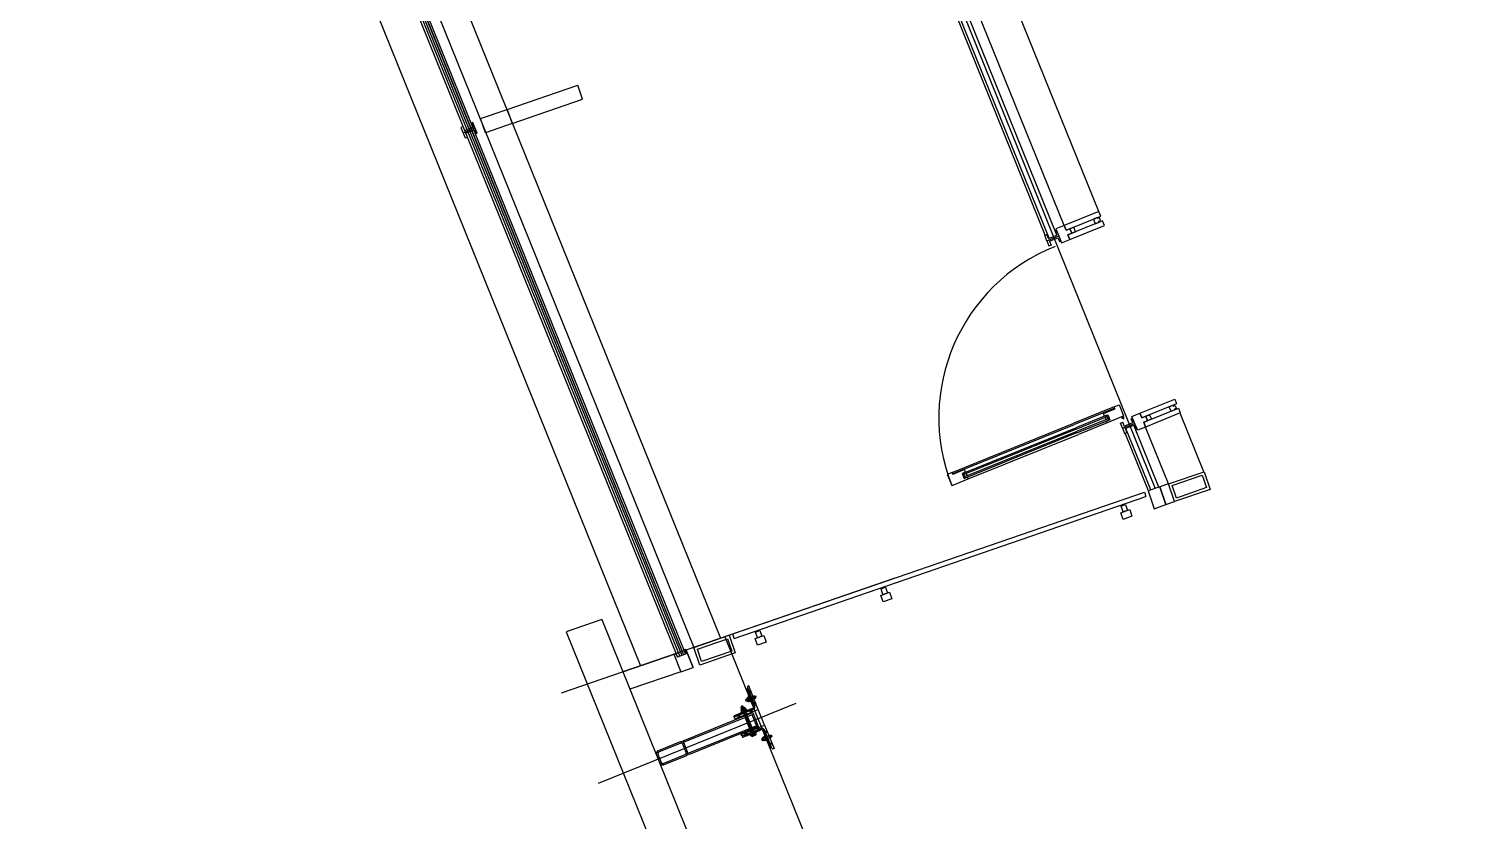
# Model space of a CAD drawing. Extents: x 809487 to 809680, y 818779 to 819225.
# Drawn here: x 809522.73 to 809530.39, y 818973.06 to 818977.3 of the extents above; entities that cross this region are included whole.
import ezdxf

# ---------------------------------------------------------------- set-up
doc = ezdxf.new("R2010")
doc.units = 0
for name, color, linetype in [('Default', 7, 'Continuous'), ('F-Alum', 7, 'Continuous'), ('F-Glazing', 7, 'Continuous'), ('Glass', 7, 'Continuous'), ('MAJ214__', 7, 'Continuous'), ('MAJ223__', 7, 'Continuous'), ('MAJ292_1', 7, 'Continuous'), ('MAJ292__', 7, 'Continuous'), ('MAJ314__scope', 7, 'Continuous'), ('MAJ315__', 7, 'Continuous'), ('MAJ318__', 7, 'Continuous'), ('MAJ322__', 7, 'Continuous'), ('MAJ325__', 7, 'Continuous'), ('MAJ421__', 7, 'Continuous'), ('MAJ520__', 7, 'Continuous'), ('WELDING', 7, 'Continuous')]:
    doc.layers.add(name, color=color, linetype=linetype)

# ---------------------------------------------------------------- blocks, each defined once
blk = doc.blocks.new('A$C62E2240C')
at = {"layer": 'MAJ223__'}
for p, q in [((-0.005, -0.01), (0.0181, -0.01)), ((0.005, -0.0058), (0.0135, -0.0058)), ((0.005, -0.0142), (0.0135, -0.0142)), ((0.0127, -0.005), (0.0127, -0.015))]:
    blk.add_line(p, q, dxfattribs=at)
blk.add_lwpolyline([(0, 0), (0.005, -0.005), (0.005, -0.015), (0, -0.02)], close=True, dxfattribs=at)
for points in [[(0, -0.0113), (0.0033, -0.0113), (0.0033, -0.0088), (0, -0.0088)], [(0.005, -0.005), (0.0127, -0.005), (0.0135, -0.0058), (0.0135, -0.0142), (0.0127, -0.015), (0.005, -0.015)]]:
    blk.add_lwpolyline(points, dxfattribs=at)
blk = doc.blocks.new('TM12NUT')
at = {"layer": 'Default'}
for p, q in [((0.0078, 0), (-0.0078, 0)), ((-0.0104, -0.0015), (-0.0104, -0.0085)), ((-0.0078, -0.01), (0.0078, -0.01)), ((-0.0052, -0.0085), (-0.0052, -0.0015)), ((0.0052, -0.0085), (0.0052, -0.0015)), ((0.0104, -0.0085), (0.0104, -0.0015))]:
    blk.add_line(p, q, dxfattribs=at)
for centre, radius, start, end in [((0, -0.0098), 0.00979, 57.79577, 122.20423), ((0.0078, -0.003), 0.00301, 30, 150), ((-0.0078, -0.003), 0.00301, 30, 150), ((-0.0078, -0.007), 0.00301, 210, 330), ((0, -0.0002), 0.00979, 237.79577, 302.20423), ((0.0078, -0.007), 0.00301, 210, 330)]:
    blk.add_arc(centre, radius, start, end, dxfattribs=at)
blk = doc.blocks.new('M12_WASH')
at = {"layer": 'Default'}
for p, q in [((0.0025, 0.0016), (0, 0.0009)), ((0, -0.0016), (0.0025, -0.0009))]:
    blk.add_line(p, q, dxfattribs=at)
blk.add_lwpolyline([(0, -0.012), (0.0025, -0.012), (0.0025, 0.012), (0, 0.012)], close=True, dxfattribs=at)
blk = doc.blocks.new('A$C392C4054')
at = {"layer": 'Default'}
for p, q in [((0.013, 0.05), (0, 0.05)), ((0.013, 0.047), (0, 0.047)), ((0.0016, 0.0468), (0.0016, 0)), ((0.0114, 0.0468), (0.0114, 0))]:
    blk.add_line(p, q, dxfattribs=at)
at = {"layer": 'MAJ292_1'}
for p, q in [((0.0005, 0.047), (0.0005, 0.0468)), ((0.0125, 0.047), (0.0125, 0.0468))]:
    blk.add_line(p, q, dxfattribs=at)
at = {"layer": 'MAJ318__'}
for p, q in [((0, 0.0517), (0.003, 0.057)), ((0, 0.0468), (0, 0.0517)), ((0.013, 0.0515), (0, 0.0515)), ((0.013, 0.0468), (0, 0.0468)), ((0.0005, 0.0468), (0.0005, 0.0011)), ((0.0005, 0.0011), (0.0016, 0)), ((0.0125, 0.0011), (0.0005, 0.0011)), ((0.0054, 0), (0.0016, 0)), ((0.01, 0.057), (0.003, 0.057)), ((0.0065, 0.0011), (0.0054, 0)), ((0.0065, 0.0011), (0.0076, 0)), ((0.0114, 0), (0.0076, 0)), ((0.013, 0.0517), (0.01, 0.057)), ((0.0114, 0), (0.0125, 0.0011)), ((0.0125, 0.0468), (0.0125, 0.0011)), ((0.013, 0.0468), (0.013, 0.0517))]:
    blk.add_line(p, q, dxfattribs=at)
blk = doc.blocks.new('M06MC13')
at = {"layer": 'Default'}
for p, q in [((-0.005, 0), (0.018, 0)), ((0.003, 0.0025), (0.013, 0.0025)), ((0.0125, -0.003), (0.0125, 0.003)), ((0.003, -0.0025), (0.013, -0.0025))]:
    blk.add_line(p, q, dxfattribs=at)
blk.add_lwpolyline([(0, -0.006), (0.003, -0.003), (0.003, 0.003), (0, 0.006)], close=True, dxfattribs=at)
for points in [[(0, 0.00075), (0.002, 0.00075), (0.002, -0.00075), (0, -0.00075)], [(0.003, -0.003), (0.0125, -0.003), (0.013, -0.0025), (0.013, 0.0025), (0.0125, 0.003), (0.003, 0.003)]]:
    blk.add_lwpolyline(points, dxfattribs=at)
blk = doc.blocks.new('M12HB160')
at = {"layer": 'Default'}
for p, q in [((-0.013, 0), (0.165, 0)), ((0.125, 0.005), (0.16, 0.005)), ((0.159, -0.006), (0.159, 0.006)), ((0.125, -0.005), (0.16, -0.005))]:
    blk.add_line(p, q, dxfattribs=at)
blk.add_lwpolyline([(-0.0065, -0.012), (-0.008, -0.0105), (-0.008, 0.0105), (-0.0065, 0.012), (0, 0.012), (0, -0.012)], close=True, dxfattribs=at)
for points in [[(-0.0064, 0.006), (0, 0.006), (0, 0.012), (-0.0064, 0.012)], [(0, -0.006), (0.159, -0.006), (0.16, -0.005), (0.16, 0.005), (0.159, 0.006), (0, 0.006)], [(0.124, -0.006), (0.125, -0.005), (0.125, 0.005), (0.124, 0.006)], [(-0.0064, -0.012), (0, -0.012), (0, -0.006), (-0.0064, -0.006)]]:
    blk.add_lwpolyline(points, dxfattribs=at)
for centre, radius, start, end in [((-0.0044, 0.009), 0.0036, 123.62643, 236.37357), ((0.004, 0), 0.012, 150, 210), ((-0.0044, -0.009), 0.0036, 123.62643, 236.37357)]:
    blk.add_arc(centre, radius, start, end, dxfattribs=at)
blk = doc.blocks.new('M12_NUT1')
at = {"layer": 'Default'}
blk.add_lwpolyline([(0.01, 0.0105), (0.01, -0.0105), (0.0085, -0.012), (0.0015, -0.012), (0, -0.0105), (0, 0.0105), (0.0015, 0.012), (0.0085, 0.012)], close=True, dxfattribs=at)
for points in [[(0.0016, 0.006), (0.0084, 0.006)], [(0.0016, 0.006), (0.0084, 0.006)], [(0.0084, -0.006), (0.0016, -0.006)], [(0.0084, -0.006), (0.0016, -0.006)]]:
    blk.add_lwpolyline(points, dxfattribs=at)
for centre, radius, start, end in [((0.0036, 0.009), 0.0036, 123.62643, 236.37357), ((0.012, 0), 0.012, 150, 210), ((0.0064, 0.009), 0.0036, 303.62643, 56.37357), ((-0.002, 0), 0.012, 330, 30), ((0.0036, -0.009), 0.0036, 123.62643, 236.37357), ((0.0064, -0.009), 0.0036, 303.62643, 56.37357)]:
    blk.add_arc(centre, radius, start, end, dxfattribs=at)

msp = doc.modelspace()

# ---------------------------------------------------------------- linework, layer by layer
at = {"layer": 'F-Alum'}
for p, q in [((809526.4912, 818974.0647), (809528.6895, 818974.8216)), ((809526.4993, 818974.041), (809528.6976, 818974.7979)), ((809528.6895, 818974.8216), (809528.6976, 818974.7979)), ((809526.4993, 818974.041), (809526.4912, 818974.0647))]:
    msp.add_line(p, q, dxfattribs=at)
for points in [[(809528.4464, 818976.3201), (809528.261, 818976.2451), (809528.2711, 818976.2201), (809528.4565, 818976.295)], [(809528.4662, 818976.2709), (809528.2808, 818976.196), (809528.2909, 818976.171), (809528.4764, 818976.2459)], [(809528.4492, 818976.2858), (809528.4399, 818976.2821), (809528.4378, 818976.2874), (809528.4174, 818976.2792), (809528.4271, 818976.2551), (809528.4475, 818976.2633), (809528.4453, 818976.2687), (809528.4546, 818976.2724)], [(809528.312, 818976.2366), (809528.2915, 818976.2284), (809528.3013, 818976.2043), (809528.3217, 818976.2125)], [(809528.8611, 818975.2937), (809528.6756, 818975.2187), (809528.6655, 818975.2438), (809528.851, 818975.3187)], [(809528.8809, 818975.2445), (809528.6955, 818975.1696), (809528.6854, 818975.1946), (809528.8708, 818975.2696)], [(809528.8592, 818975.2711), (809528.8499, 818975.2673), (809528.8521, 818975.262), (809528.8317, 818975.2537), (809528.8219, 818975.2778), (809528.8423, 818975.2861), (809528.8445, 818975.2807), (809528.8538, 818975.2845)], [(809528.7263, 818975.2112), (809528.7058, 818975.2029), (809528.6961, 818975.227), (809528.7166, 818975.2353)], [(809529.0074, 818974.9311), (809529.04, 818974.8365), (809528.8506, 818974.7713), (809528.8181, 818974.8659)], [(809528.8374, 818974.8566), (809528.9981, 818974.912), (809529.0209, 818974.8458), (809528.8602, 818974.7905)], [(809526.2832, 818973.993), (809526.4723, 818974.0581), (809526.5048, 818973.9636), (809526.3157, 818973.8985)], [(809526.3022, 818973.9837), (809526.463, 818974.0391), (809526.4858, 818973.9729), (809526.325, 818973.9175)]]:
    msp.add_lwpolyline(points, close=True, dxfattribs=at)
at = {"layer": 'F-Glazing'}
for p, q in [((809527.3576, 818974.363), (809525.575, 818973.7492)), ((809527.3567, 818974.3627), (809525.9991, 818973.8952)), ((809525.7745, 818973.2688), (809526.8297, 818973.6951)), ((809526.6611, 818973.5785), (809526.6274, 818973.6619)), ((809526.5934, 818973.6341), (809526.6174, 818973.5748)), ((809526.6611, 818973.5785), (809526.6611, 818973.5785))]:
    msp.add_line(p, q, dxfattribs=at)
for points in [[(809526.5978, 818973.6446), (809526.5959, 818973.6492), (809526.5053, 818973.6072), (809526.5034, 818973.6118)], [(809526.6278, 818973.5704), (809526.6296, 818973.5657), (809526.5353, 818973.533), (809526.5371, 818973.5284)]]:
    msp.add_lwpolyline(points, close=True, dxfattribs=at)
at = {"layer": 'Glass'}
for p, q in [((809528.5679, 818975.2164), (809528.5818, 818975.2221)), ((809528.572, 818975.2262), (809528.5777, 818975.2123))]:
    msp.add_line(p, q, dxfattribs=at)
for radius in [0.0035, 0.0035, 0.0015]:
    msp.add_circle((809528.5749, 818975.2193), radius, dxfattribs=at)
at = {"layer": 'MAJ214__'}
msp.add_line((809523.0104, 818982.0935), (809526.2832, 818973.993), dxfattribs=at)
msp.add_line((809523.0104, 818982.0935), (809526.2832, 818973.993), dxfattribs=at)
at = {"layer": 'MAJ223__'}
for points in [[(809526.5336, 818973.6429), (809526.5356, 818973.6421), (809526.5364, 818973.644), (809526.5384, 818973.6432), (809526.5392, 818973.6451), (809526.5411, 818973.6443), (809526.542, 818973.6463), (809526.5439, 818973.6454), (809526.5447, 818973.6474), (809526.5467, 818973.6466), (809526.5475, 818973.6485), (809526.5495, 818973.6477), (809526.5503, 818973.6496), (809526.5523, 818973.6488), (809526.5531, 818973.6508), (809526.555, 818973.6499), (809526.5559, 818973.6519), (809526.5578, 818973.6511), (809526.5587, 818973.653), (809526.5606, 818973.6522), (809526.5614, 818973.6541), (809526.5634, 818973.6533), (809526.5642, 818973.6553), (809526.5662, 818973.6544), (809526.567, 818973.6564), (809526.569, 818973.6556), (809526.5712, 818973.65), (809526.535, 818973.6354), (809526.5328, 818973.6409)], [(809526.5804, 818973.527), (809526.5813, 818973.5289), (809526.5832, 818973.5281), (809526.5841, 818973.5301), (809526.586, 818973.5292), (809526.5868, 818973.5312), (809526.5888, 818973.5304), (809526.5896, 818973.5323), (809526.5916, 818973.5315), (809526.5924, 818973.5334), (809526.5944, 818973.5326), (809526.5952, 818973.5346), (809526.5971, 818973.5337), (809526.598, 818973.5357), (809526.5999, 818973.5349), (809526.6007, 818973.5368), (809526.6027, 818973.536), (809526.6035, 818973.5379), (809526.6055, 818973.5371), (809526.6063, 818973.5391), (809526.6083, 818973.5382), (809526.6091, 818973.5402), (809526.611, 818973.5394), (809526.6119, 818973.5413), (809526.6138, 818973.5405), (809526.6147, 818973.5424), (809526.6124, 818973.548), (809526.5762, 818973.5334), (809526.5785, 818973.5278)]]:
    msp.add_lwpolyline(points, close=True, dxfattribs=at)
at = {"layer": 'MAJ292__'}
for p, q in [((809522.8266, 818982.3141), (809526.2081, 818973.9447)), ((809522.8377, 818982.3186), (809526.2192, 818973.9492)), ((809522.847, 818982.3223), (809526.2285, 818973.9529)), ((809522.8477, 818982.3226), (809526.2292, 818973.9532)), ((809523.1485, 818982.1522), (809526.4253, 818974.042)), ((809522.9594, 818982.0729), (809526.2384, 818973.957)), ((809522.9176, 818982.0561), (809526.1967, 818973.9402)), ((809522.7322, 818981.9812), (809525.9991, 818973.8952)), ((809527.6211, 818977.6266), (809528.7465, 818974.8412)), ((809528.2221, 818976.1944), (809527.6463, 818977.6196)), ((809528.2608, 818976.2451), (809527.6927, 818977.6512)), ((809528.446, 818976.3199), (809527.8968, 818977.6792)), ((809528.1599, 818976.1935), (809527.6008, 818977.5773)), ((809528.1804, 818976.1775), (809527.6046, 818977.6028)), ((809525.2869, 818976.8652), (809525.6634, 818976.9948)), ((809525.6894, 818976.9192), (809525.6634, 818976.9948)), ((809525.3129, 818976.7895), (809525.6894, 818976.9192)), ((809525.0512, 818976.741), (809525.1155, 818976.7668)), ((809525.0512, 818976.741), (809525.1155, 818976.7668)), ((809525.0665, 818976.7472), (809525.1083, 818976.7639)), ((809525.0665, 818976.7472), (809525.1083, 818976.7639)), ((809528.1567, 818976.1922), (809528.1687, 818976.1971)), ((809528.1567, 818976.1922), (809528.1687, 818976.1971)), ((809528.1679, 818976.1644), (809528.1567, 818976.1922)), ((809528.1679, 818976.1644), (809528.1567, 818976.1922)), ((809528.1679, 818976.1644), (809528.2321, 818976.1903)), ((809528.1679, 818976.1644), (809528.2321, 818976.1903)), ((809528.1679, 818976.1644), (809528.2321, 818976.1903)), ((809528.1679, 818976.1644), (809528.2321, 818976.1903)), ((809528.1679, 818976.1644), (809528.1791, 818976.1366)), ((809528.1679, 818976.1644), (809528.1791, 818976.1366)), ((809528.1771, 818976.1762), (809528.1687, 818976.1971)), ((809528.1771, 818976.1762), (809528.1687, 818976.1971)), ((809528.1771, 818976.1762), (809528.2221, 818976.1944)), ((809528.1771, 818976.1762), (809528.2221, 818976.1944)), ((809528.1828, 818976.1623), (809528.2278, 818976.1805)), ((809528.1828, 818976.1623), (809528.2278, 818976.1805)), ((809528.2137, 818976.2153), (809528.2209, 818976.2182)), ((809528.2137, 818976.2153), (809528.2209, 818976.2182)), ((809528.2221, 818976.1944), (809528.2137, 818976.2153)), ((809528.2221, 818976.1944), (809528.2137, 818976.2153)), ((809528.2321, 818976.1903), (809528.2209, 818976.2182)), ((809528.2321, 818976.1903), (809528.2209, 818976.2182)), ((809528.2278, 818976.1805), (809528.2362, 818976.1596)), ((809528.2278, 818976.1805), (809528.2362, 818976.1596)), ((809528.2321, 818976.1903), (809528.2434, 818976.1625)), ((809528.2321, 818976.1903), (809528.2434, 818976.1625)), ((809528.1791, 818976.1366), (809528.1912, 818976.1414)), ((809528.1791, 818976.1366), (809528.1912, 818976.1414)), ((809528.1828, 818976.1623), (809528.1912, 818976.1414)), ((809528.1828, 818976.1623), (809528.1912, 818976.1414)), ((809528.2362, 818976.1596), (809528.2434, 818976.1625)), ((809528.2362, 818976.1596), (809528.2434, 818976.1625)), ((809528.5612, 818975.1908), (809528.5733, 818975.1957)), ((809528.5612, 818975.1909), (809528.5733, 818975.1957)), ((809528.5725, 818975.163), (809528.5612, 818975.1909)), ((809528.5725, 818975.163), (809528.5612, 818975.1908)), ((809528.5725, 818975.163), (809528.6367, 818975.189)), ((809528.5725, 818975.163), (809528.6367, 818975.189)), ((809528.5725, 818975.163), (809528.6367, 818975.189)), ((809528.5725, 818975.163), (809528.6367, 818975.189)), ((809528.5817, 818975.1749), (809528.5733, 818975.1957)), ((809528.5817, 818975.1749), (809528.5733, 818975.1957)), ((809528.5817, 818975.1749), (809528.6267, 818975.193)), ((809528.5817, 818975.1749), (809528.6267, 818975.193)), ((809528.5873, 818975.1609), (809528.6323, 818975.1791)), ((809528.5873, 818975.161), (809528.6323, 818975.1791)), ((809528.6183, 818975.2139), (809528.6255, 818975.2168)), ((809528.6183, 818975.2139), (809528.6255, 818975.2168)), ((809528.6267, 818975.193), (809528.6183, 818975.2139)), ((809528.6267, 818975.193), (809528.6183, 818975.2139)), ((809528.6367, 818975.189), (809528.6255, 818975.2168)), ((809528.6367, 818975.189), (809528.6255, 818975.2168)), ((809528.7661, 818974.848), (809528.6323, 818975.1791)), ((809528.6323, 818975.1791), (809528.6408, 818975.1583)), ((809528.6323, 818975.1791), (809528.6408, 818975.1583)), ((809528.6367, 818975.189), (809528.6479, 818975.1612)), ((809528.6367, 818975.189), (809528.6479, 818975.1612)), ((809528.8181, 818974.8659), (809528.6954, 818975.1695)), ((809529.0072, 818974.931), (809528.8805, 818975.2444)), ((809528.5725, 818975.163), (809528.5837, 818975.1352)), ((809528.5725, 818975.163), (809528.5837, 818975.1352)), ((809528.5837, 818975.1352), (809528.5958, 818975.1401)), ((809528.5837, 818975.1352), (809528.5958, 818975.1401)), ((809528.7112, 818974.8291), (809528.587, 818975.1365)), ((809528.5873, 818975.161), (809528.5958, 818975.1401)), ((809528.5873, 818975.1609), (809528.5958, 818975.1401)), ((809528.7235, 818974.8333), (809528.5906, 818975.1623)), ((809528.6408, 818975.1583), (809528.6479, 818975.1612)), ((809528.6408, 818975.1583), (809528.6479, 818975.1612)), ((809526.1762, 818973.9562), (809526.2135, 818973.8633)), ((809526.2405, 818973.982), (809526.2791, 818973.8859)), ((809526.2288, 818973.4869), (809526.6008, 818973.6371)), ((809526.2528, 818973.4275), (809526.6248, 818973.5778))]:
    msp.add_line(p, q, dxfattribs=at)
for points in [[(809525.1448, 818976.8162), (809525.2869, 818976.8652), (809525.3129, 818976.7895), (809525.1708, 818976.7406)], [(809528.2915, 818976.2284), (809528.2711, 818976.2201), (809528.261, 818976.2451), (809528.2171, 818976.2274), (809528.2471, 818976.1533), (809528.2909, 818976.171), (809528.2808, 818976.196), (809528.3013, 818976.2043)], [(809528.2915, 818976.2284), (809528.2915, 818976.2284), (809528.2711, 818976.2201), (809528.2711, 818976.2201)], [(809528.7058, 818975.2029), (809528.6854, 818975.1946), (809528.6955, 818975.1696), (809528.6517, 818975.1519), (809528.6217, 818975.2261), (809528.6655, 818975.2438), (809528.6756, 818975.2187), (809528.6961, 818975.227)], [(809528.7058, 818975.2029), (809528.7058, 818975.2029), (809528.6854, 818975.1946), (809528.6854, 818975.1946)], [(809528.8506, 818974.7713), (809528.8181, 818974.8659), (809528.7708, 818974.8496), (809528.8033, 818974.755)], [(809528.8033, 818974.755), (809528.7708, 818974.8496), (809528.7084, 818974.8281), (809528.7409, 818974.7335)], [(809526.2135, 818973.8633), (809526.2791, 818973.8859), (809526.2405, 818973.982), (809526.2333, 818973.9791), (809526.2417, 818973.9583), (809526.1966, 818973.9402), (809526.1883, 818973.961), (809526.1762, 818973.9562)], [(809526.2558, 818973.4201), (809526.2258, 818973.4943), (809526.5978, 818973.6446), (809526.6278, 818973.5704)]]:
    msp.add_lwpolyline(points, close=True, dxfattribs=at)
for points in [[(809525.052, 818976.7737), (809525.04, 818976.7688), (809525.0624, 818976.7132), (809525.0744, 818976.718), (809525.066, 818976.7389), (809525.1111, 818976.757), (809525.1194, 818976.7361), (809525.1266, 818976.739), (809525.1043, 818976.7947), (809525.0971, 818976.7918), (809525.1055, 818976.7709), (809525.0604, 818976.7528), (809525.052, 818976.7737)], [(809525.052, 818976.7737), (809525.04, 818976.7688), (809525.0624, 818976.7132), (809525.0744, 818976.718), (809525.066, 818976.7389), (809525.1111, 818976.757), (809525.1194, 818976.7361), (809525.1266, 818976.739), (809525.1043, 818976.7947), (809525.0971, 818976.7918), (809525.1055, 818976.7709), (809525.0604, 818976.7528), (809525.052, 818976.7737)], [(809526.4985, 818973.6206), (809526.5023, 818973.6113), (809526.6274, 818973.6619), (809526.5768, 818973.7871), (809526.5722, 818973.7852)], [(809526.5694, 818973.7787), (809526.6088, 818973.6814)], [(809526.6005, 818973.6618), (809526.4985, 818973.6206)], [(809526.5397, 818973.5186), (809526.536, 818973.5279), (809526.6611, 818973.5785), (809526.7117, 818973.4533), (809526.7071, 818973.4514)], [(809526.6417, 818973.5598), (809526.5397, 818973.5186)], [(809526.211, 818973.4883), (809526.0923, 818973.4403)], [(809526.7006, 818973.4542), (809526.6612, 818973.5515)], [(809526.0835, 818973.4195), (809526.1015, 818973.375)], [(809526.0909, 818973.4225), (809526.1089, 818973.378)], [(809526.214, 818973.4809), (809526.0953, 818973.4329)], [(809526.1193, 818973.3736), (809526.238, 818973.4215)], [(809526.1223, 818973.3662), (809526.241, 818973.4141)], [(809526.2424, 818973.4319), (809526.2244, 818973.4764)], [(809526.2498, 818973.4349), (809526.2318, 818973.4794)]]:
    msp.add_lwpolyline(points, dxfattribs=at)
for centre, radius, start, end in [((809526.5741, 818973.7806), 0.005, 112, 202), ((809526.5949, 818973.6757), 0.015, 292, 22), ((809526.6473, 818973.5459), 0.015, 22, 112), ((809526.217, 818973.4734), 0.016, 22, 112), ((809526.0983, 818973.4255), 0.016, 112, 202), ((809526.0983, 818973.4255), 0.008, 112, 202), ((809526.217, 818973.4734), 0.008, 22, 112), ((809526.235, 818973.4289), 0.008, 292, 22), ((809526.235, 818973.4289), 0.016, 292, 22), ((809526.7052, 818973.4561), 0.005, 202, 292), ((809526.1163, 818973.381), 0.016, 202, 292), ((809526.1163, 818973.381), 0.008, 202, 292)]:
    msp.add_arc(centre, radius, start, end, dxfattribs=at)
at = {"layer": 'MAJ314__scope'}
for p, q in [((809525.7919, 818974.1412), (809525.6026, 818974.076)), ((809525.7919, 818974.1412), (809529.8586, 818964.0758)), ((809526.5831, 818974.0963), (809525.9045, 818973.8626)), ((809525.6026, 818974.076), (809529.6732, 818964.0008)), ((809526.4494, 818974.0492), (809530.3919, 818964.2912)), ((809525.9045, 818973.8626), (809526.1885, 818973.9604)), ((809526.2135, 818973.8633), (809525.942, 818973.7698))]:
    msp.add_line(p, q, dxfattribs=at)
at = {"layer": 'MAJ315__'}
for p, q in [((809528.5284, 818975.2768), (809528.3125, 818975.1896)), ((809528.5314, 818975.2694), (809528.3155, 818975.1822)), ((809527.6624, 818974.9269), (809528.3125, 818975.1896)), ((809527.6654, 818974.9195), (809528.3155, 818975.1822)), ((809528.4904, 818975.1924), (809528.3365, 818975.1302)), ((809527.7484, 818974.8926), (809528.3365, 818975.1302))]:
    msp.add_line(p, q, dxfattribs=at)
for points in [[(809528.4759, 818975.2275), (809528.4702, 818975.2414), (809528.5325, 818975.2666), (809528.5284, 818975.2768), (809528.5544, 818975.2873), (809528.5625, 818975.2672), (809528.5625, 818975.2672), (809528.5784, 818975.2279), (809528.5784, 818975.2279), (809528.5784, 818975.2279), (809528.5756, 818975.2268), (809528.5756, 818975.2268), (809528.4901, 818975.1923)], [(809528.3253, 818975.1581), (809528.4909, 818975.225), (809528.4915, 818975.2263), (809528.4892, 818975.2318), (809528.4879, 818975.2324), (809528.3223, 818975.1655)], [(809528.3328, 818975.1395), (809528.4984, 818975.2064), (809528.499, 818975.2077), (809528.4967, 818975.2133), (809528.4954, 818975.2138), (809528.3298, 818975.1469)], [(809528.4759, 818975.2275), (809528.4935, 818975.2346), (809528.504, 818975.2087), (809528.504, 818975.2087), (809528.4863, 818975.2015)], [(809528.4901, 818975.1923), (809528.4863, 818975.2015)], [(809528.3253, 818975.1581), (809527.7254, 818974.9157), (809527.7241, 818974.9162), (809527.7219, 818974.9218), (809527.7224, 818974.9231), (809528.3223, 818975.1655)], [(809528.3328, 818975.1395), (809527.7329, 818974.8971), (809527.7316, 818974.8977), (809527.7294, 818974.9033), (809527.7299, 818974.9046), (809528.3298, 818975.1469)], [(809527.7345, 818974.928), (809527.7289, 818974.9419), (809527.6666, 818974.9167), (809527.6624, 818974.9269), (809527.6365, 818974.9164), (809527.6446, 818974.8963), (809527.6446, 818974.8963), (809527.6604, 818974.8571), (809527.6604, 818974.8571), (809527.6604, 818974.8571), (809527.6632, 818974.8582), (809527.6632, 818974.8582), (809527.7487, 818974.8927)], [(809527.7345, 818974.928), (809527.7169, 818974.9209), (809527.7273, 818974.8949), (809527.7273, 818974.8949), (809527.745, 818974.902)], [(809527.7487, 818974.8927), (809527.745, 818974.902)]]:
    msp.add_lwpolyline(points, dxfattribs=at)
for points in [[(809528.4833, 818975.209), (809528.4954, 818975.2138), (809528.4909, 818975.225), (809528.4788, 818975.2201)], [(809527.742, 818974.9094), (809527.7299, 818974.9046), (809527.7254, 818974.9157), (809527.7375, 818974.9206)]]:
    msp.add_lwpolyline(points, close=True, dxfattribs=at)
msp.add_arc((809528.5749, 818975.2193), 0.9835, 111.60715, 201.60596, dxfattribs=at)
at = {"layer": 'MAJ322__'}
msp.add_line((809528.5544, 818975.2873), (809528.5544, 818975.2873), dxfattribs=at)
for points in [[(809526.566, 818973.7713), (809526.5715, 818973.7735), (809526.6089, 818973.6809), (809526.6034, 818973.6787)], [(809526.6005, 818973.6618), (809526.5003, 818973.6213), (809526.4975, 818973.6283), (809526.4994, 818973.6275), (809526.5002, 818973.6294), (809526.5022, 818973.6286), (809526.503, 818973.6305), (809526.505, 818973.6297), (809526.5058, 818973.6317), (809526.5078, 818973.6308), (809526.5086, 818973.6328), (809526.5105, 818973.632), (809526.5114, 818973.6339), (809526.5133, 818973.6331), (809526.5142, 818973.635), (809526.5161, 818973.6342), (809526.5169, 818973.6362), (809526.5189, 818973.6353), (809526.5197, 818973.6373), (809526.5217, 818973.6364), (809526.5225, 818973.6384), (809526.5244, 818973.6376), (809526.5253, 818973.6395), (809526.5272, 818973.6387), (809526.5281, 818973.6406), (809526.53, 818973.6398), (809526.5308, 818973.6418), (809526.5328, 818973.6409), (809526.5336, 818973.6429), (809526.5356, 818973.6421), (809526.5364, 818973.644), (809526.5384, 818973.6432), (809526.5392, 818973.6451), (809526.5411, 818973.6443), (809526.542, 818973.6463), (809526.5439, 818973.6454), (809526.5447, 818973.6474), (809526.5467, 818973.6466), (809526.5475, 818973.6485), (809526.5495, 818973.6477), (809526.5503, 818973.6496), (809526.5523, 818973.6488), (809526.5531, 818973.6508), (809526.555, 818973.6499), (809526.5559, 818973.6519), (809526.5578, 818973.6511), (809526.5587, 818973.653), (809526.5606, 818973.6522), (809526.5614, 818973.6541), (809526.5634, 818973.6533), (809526.5642, 818973.6553), (809526.5662, 818973.6544), (809526.567, 818973.6564), (809526.569, 818973.6556), (809526.5698, 818973.6575), (809526.5717, 818973.6567), (809526.5726, 818973.6586), (809526.5745, 818973.6578), (809526.5753, 818973.6598), (809526.5773, 818973.6589), (809526.5781, 818973.6609), (809526.5801, 818973.66), (809526.5809, 818973.662), (809526.5829, 818973.6612), (809526.5837, 818973.6631), (809526.5856, 818973.6623), (809526.5865, 818973.6642), (809526.5884, 818973.6634), (809526.5893, 818973.6654), (809526.5912, 818973.6645), (809526.592, 818973.6665), (809526.594, 818973.6657), (809526.5948, 818973.6676), (809526.5968, 818973.6668), (809526.5969, 818973.6668), (809526.5977, 818973.6688)], [(809526.6417, 818973.5598), (809526.5415, 818973.5193), (809526.5443, 818973.5124), (809526.5451, 818973.5143), (809526.5471, 818973.5135), (809526.5479, 818973.5155), (809526.5498, 818973.5146), (809526.5507, 818973.5166), (809526.5526, 818973.5158), (809526.5535, 818973.5177), (809526.5554, 818973.5169), (809526.5562, 818973.5188), (809526.5582, 818973.518), (809526.559, 818973.52), (809526.561, 818973.5191), (809526.5618, 818973.5211), (809526.5638, 818973.5203), (809526.5646, 818973.5222), (809526.5665, 818973.5214), (809526.5674, 818973.5233), (809526.5693, 818973.5225), (809526.5701, 818973.5245), (809526.5721, 818973.5236), (809526.5729, 818973.5256), (809526.5749, 818973.5247), (809526.5757, 818973.5267), (809526.5777, 818973.5259), (809526.5785, 818973.5278), (809526.5804, 818973.527), (809526.5813, 818973.5289), (809526.5832, 818973.5281), (809526.5841, 818973.5301), (809526.586, 818973.5292), (809526.5868, 818973.5312), (809526.5888, 818973.5304), (809526.5896, 818973.5323), (809526.5916, 818973.5315), (809526.5924, 818973.5334), (809526.5944, 818973.5326), (809526.5952, 818973.5346), (809526.5971, 818973.5337), (809526.598, 818973.5357), (809526.5999, 818973.5349), (809526.6007, 818973.5368), (809526.6027, 818973.536), (809526.6035, 818973.5379), (809526.6055, 818973.5371), (809526.6063, 818973.5391), (809526.6083, 818973.5382), (809526.6091, 818973.5402), (809526.611, 818973.5394), (809526.6119, 818973.5413), (809526.6138, 818973.5405), (809526.6147, 818973.5424), (809526.6166, 818973.5416), (809526.6174, 818973.5436), (809526.6194, 818973.5427), (809526.6202, 818973.5447), (809526.6222, 818973.5439), (809526.623, 818973.5458), (809526.625, 818973.545), (809526.6258, 818973.5469), (809526.6277, 818973.5461), (809526.6286, 818973.5481), (809526.6305, 818973.5472), (809526.6313, 818973.5492), (809526.6333, 818973.5483), (809526.6341, 818973.5503), (809526.6361, 818973.5495), (809526.6369, 818973.5514), (809526.6389, 818973.5506), (809526.6397, 818973.5525), (809526.6416, 818973.5517), (809526.6425, 818973.5537), (809526.6426, 818973.5537), (809526.6445, 818973.5529)], [(809526.6929, 818973.4571), (809526.6985, 818973.4594), (809526.6611, 818973.552), (809526.6555, 818973.5497)]]:
    msp.add_lwpolyline(points, close=True, dxfattribs=at)
for points in [[(809526.5872, 818973.7026), (809526.5824, 818973.7146), (809526.5828, 818973.7176), (809526.5805, 818973.7194), (809526.5753, 818973.7323)], [(809526.5758, 818973.7336), (809526.5818, 818973.736), (809526.5946, 818973.7045), (809526.5885, 818973.7021)], [(809526.5341, 818973.6485), (809526.5359, 818973.6438), (809526.5364, 818973.644), (809526.5384, 818973.6432), (809526.5392, 818973.6451), (809526.5411, 818973.6443), (809526.542, 818973.6463), (809526.5439, 818973.6454), (809526.5447, 818973.6474), (809526.5467, 818973.6466), (809526.5475, 818973.6485)], [(809526.5643, 818973.6618), (809526.5523, 818973.6569), (809526.5505, 818973.6546), (809526.5475, 818973.655), (809526.5346, 818973.6498)], [(809526.5475, 818973.6485), (809526.5495, 818973.6477), (809526.5503, 818973.6496), (809526.5523, 818973.6488), (809526.5531, 818973.6508), (809526.555, 818973.6499), (809526.5559, 818973.6519), (809526.5578, 818973.6511), (809526.5587, 818973.653), (809526.5606, 818973.6522), (809526.5614, 818973.6541), (809526.5634, 818973.6533), (809526.5642, 818973.6553), (809526.5662, 818973.6544), (809526.567, 818973.6564), (809526.5675, 818973.6566), (809526.5656, 818973.6612)], [(809526.5846, 818973.5233), (809526.5828, 818973.5279), (809526.5832, 818973.5281), (809526.5841, 818973.5301), (809526.586, 818973.5292), (809526.5868, 818973.5312), (809526.5888, 818973.5304), (809526.5896, 818973.5323), (809526.5916, 818973.5315), (809526.5924, 818973.5334), (809526.5944, 818973.5326)], [(809526.6156, 818973.5347), (809526.6036, 818973.5299), (809526.6007, 818973.5303), (809526.5988, 818973.528), (809526.5859, 818973.5227)], [(809526.5944, 818973.5326), (809526.5952, 818973.5346), (809526.5971, 818973.5337), (809526.598, 818973.5357), (809526.5999, 818973.5349), (809526.6007, 818973.5368), (809526.6027, 818973.536), (809526.6035, 818973.5379), (809526.6055, 818973.5371), (809526.6063, 818973.5391), (809526.6083, 818973.5382), (809526.6091, 818973.5402), (809526.611, 818973.5394), (809526.6119, 818973.5413), (809526.6138, 818973.5405), (809526.6143, 818973.5407), (809526.6162, 818973.536)], [(809526.6605, 818973.5213), (809526.6653, 818973.5093), (809526.6677, 818973.5075), (809526.6673, 818973.5045), (809526.6725, 818973.4916)], [(809526.6738, 818973.4911), (809526.6798, 818973.4935), (809526.6671, 818973.525), (809526.6611, 818973.5226)]]:
    msp.add_lwpolyline(points, dxfattribs=at)
for centre, start, end in [((809526.5762, 818973.7327), 112, 202), ((809526.535, 818973.6488), 112, 202), ((809526.5647, 818973.6608), 22, 112), ((809526.5882, 818973.703), 202, 292), ((809526.5856, 818973.5237), 202, 292), ((809526.6152, 818973.5357), 292, 22), ((809526.6614, 818973.5216), 112, 202), ((809526.6734, 818973.492), 202, 292)]:
    msp.add_arc(centre, 0.001, start, end, dxfattribs=at)
at = {"layer": 'MAJ325__'}
for p, q in [((809526.5674, 818973.7719), (809526.6048, 818973.6793)), ((809526.5804, 818973.7355), (809526.5932, 818973.704)), ((809526.6943, 818973.4577), (809526.6569, 818973.5503)), ((809526.6784, 818973.4929), (809526.6657, 818973.5244))]:
    msp.add_line(p, q, dxfattribs=at)
at = {"layer": 'MAJ421__'}
for points in [[(809528.5755, 818974.6766), (809528.5633, 818974.712), (809528.6105, 818974.7283), (809528.6227, 818974.6929)], [(809528.5751, 818974.7161), (809528.5645, 818974.7468), (809528.5881, 818974.755), (809528.5987, 818974.7242)], [(809527.2939, 818974.2353), (809527.2817, 818974.2707), (809527.329, 818974.287), (809527.3412, 818974.2516)], [(809527.2935, 818974.2748), (809527.2829, 818974.3055), (809527.3066, 818974.3137), (809527.3171, 818974.283)], [(809526.623, 818974.0043), (809526.6108, 818974.0398), (809526.6581, 818974.056), (809526.6703, 818974.0206)], [(809526.6226, 818974.0438), (809526.6121, 818974.0745), (809526.6357, 818974.0827), (809526.6463, 818974.052)]]:
    msp.add_lwpolyline(points, close=True, dxfattribs=at)

# ---------------------------------------------------------------- block references
at = {"layer": 'MAJ223__'}
for name, p, rotation in [('M06MC13', (809526.5747, 818973.7536), 21.999998599424746), ('A$C62E2240C', (809526.5945, 818973.6659), -68.00000140057527), ('A$C62E2240C', (809526.5563, 818973.5189), 111.99999859942474), ('M06MC13', (809526.6619, 818973.5379), 21.999998599424746)]:
    msp.add_blockref(name, p, dxfattribs=dict(at, rotation=rotation))
for name, p, yscale, rotation in [('A$C62E2240C', (809526.5106, 818973.632), -1.0000000000000002, -68.00000140057524), ('M06MC13', (809526.5998, 818973.6916), -1.0000000000000002, 21.999998599424746), ('A$C62E2240C', (809526.6402, 818973.5527), -1.0000000000000004, 111.99999859942474), ('M06MC13', (809526.6869, 818973.4759), -1.0000000000000002, 21.999998599424746)]:
    msp.add_blockref(name, p, dxfattribs=dict(at, yscale=yscale, rotation=rotation))
at = {"layer": 'MAJ292__', "yscale": -1.0000000000000004, "rotation": 111.99999859942474}
for name, p in [('M12_NUT1', (809526.549, 818973.6583)), ('M12_WASH', (809526.5499, 818973.6559))]:
    msp.add_blockref(name, p, dxfattribs=at)
at = {"layer": 'MAJ520__'}
for name, p, rotation in [('TM12NUT', (809526.5793, 818973.7155), -68.00000140057527), ('M12_WASH', (809526.5817, 818973.7164), -158.00000140057526)]:
    msp.add_blockref(name, p, dxfattribs=dict(at, rotation=rotation))
for name, p, yscale, rotation in [('M12HB160', (809526.6012, 818973.5289), -1.0000000000000004, 111.99999859942474), ('TM12NUT', (809526.6638, 818973.5065), -1.0000000000000004, 111.99999859942474), ('M12_WASH', (809526.6661, 818973.5075), -1.0000000000000002, -158.00000140057526)]:
    msp.add_blockref(name, p, dxfattribs=dict(at, yscale=yscale, rotation=rotation))
at = {"layer": 'WELDING', "rotation": -68.00000140057527}
msp.add_blockref('A$C392C4054', (809526.5597, 818973.7146), dxfattribs=at)
at = {"layer": 'WELDING', "yscale": -1.0000000000000004, "rotation": 111.99999859942474}
msp.add_blockref('A$C392C4054', (809526.649, 818973.4935), dxfattribs=at)

doc.saveas('drawing.dxf')
